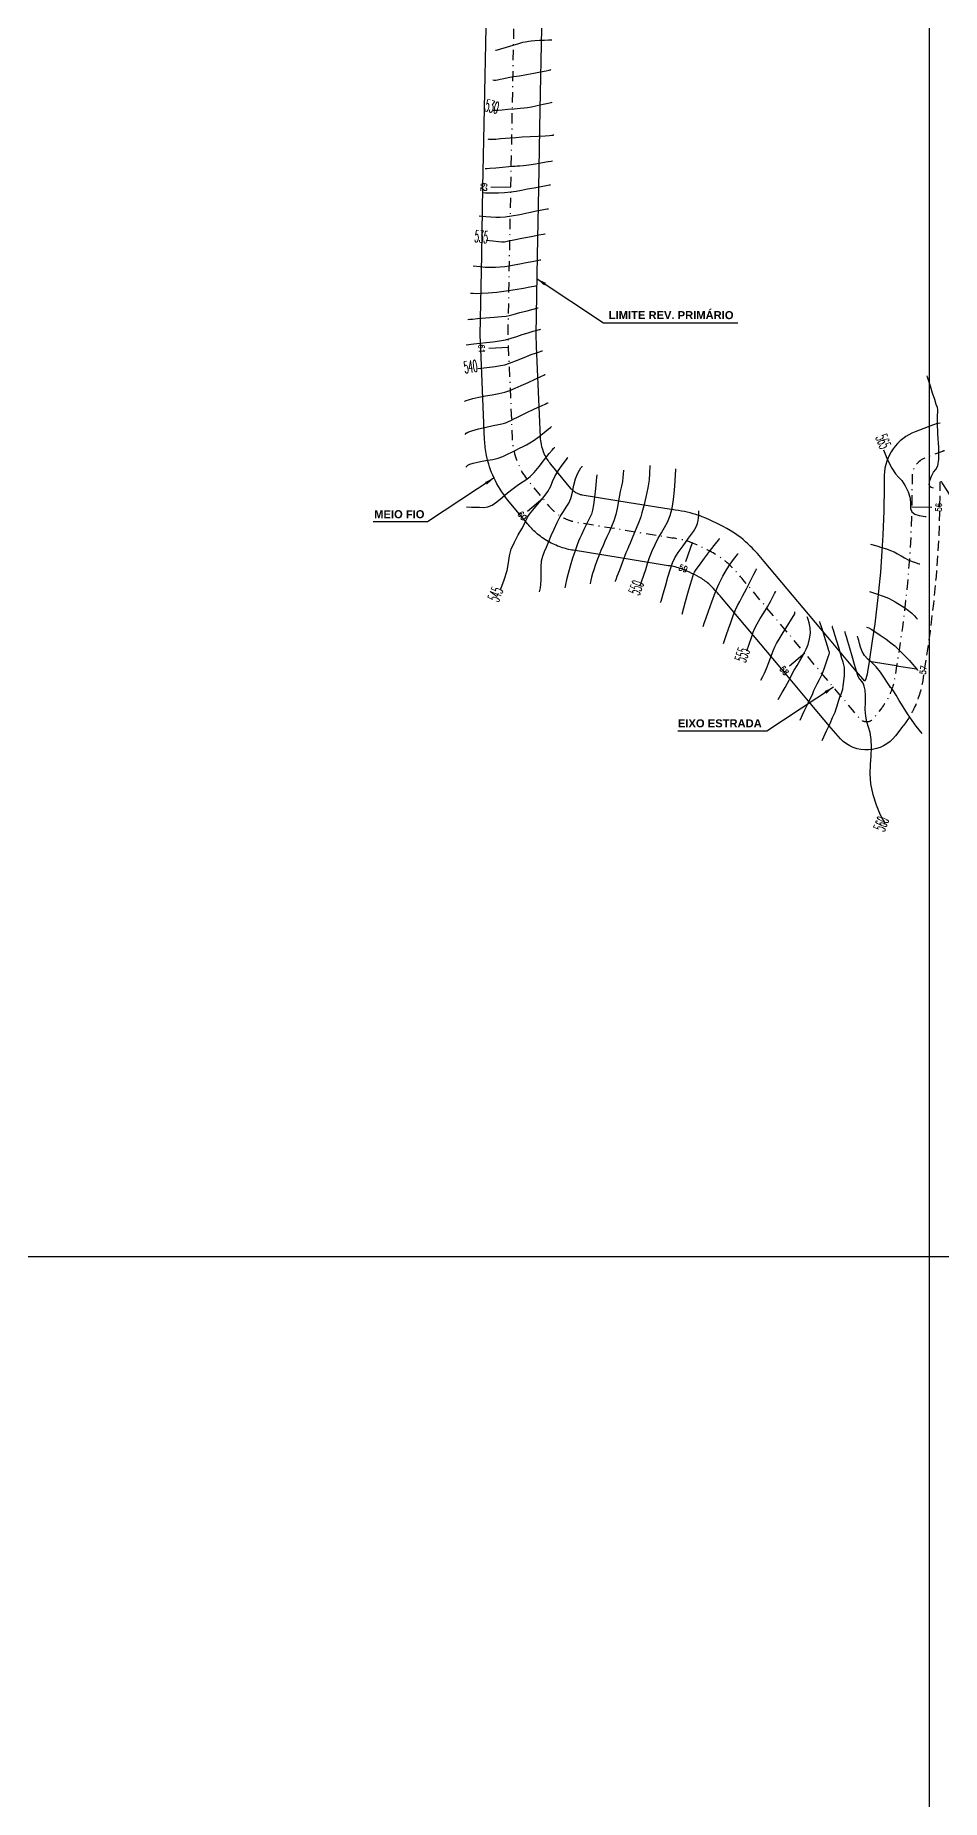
# Model space of a CAD drawing. Header units: millimetres. Extents: x 276147 to 291056, y 9594849 to 9609891.
# Drawn here: x 281807.4 to 281920.7, y 9595900.5 to 9596121 of the extents above; entities that cross this region are included whole.
import ezdxf
from ezdxf.enums import TextEntityAlignment as Align

# ---------------------------------------------------------------- set-up
doc = ezdxf.new("R2010")
doc.units = ezdxf.units.MM
doc.header["$LTSCALE"] = 10
for name, pattern in [('CONTINUO', [0]), ('DASHDOTX2', [50.8, 25.4, -12.7, 0, -12.7]), ('HIDDEN', [0.375, 0.25, -0.125])]:
    doc.linetypes.add(name, pattern=pattern)
for name, color, linetype in [('CURVAS', 7, 'CONTINUO'), ('Curvas mestras', 30, 'Continuous'), ('Curvas simples', 9, 'Continuous'), ('Curvas texto', 2, 'Continuous'), ('TG', 7, 'CONTINUO'), ('Top_malha_coord', 8, 'Continuous')]:
    doc.layers.add(name, color=color, linetype=linetype)
doc.styles.add('r80', font='romans.shx')
doc.styles.add('ROMAND', font='romand', dxfattribs={"height": 0.2})
doc.styles.add('SIMPLEX', font='simplex', dxfattribs={"height": 0.2})
doc.styles.add('T7', font='arial.ttf')
doc.dimstyles.new('cadnorma_dim1', dxfattribs={"dimscale": 0, "dimtxt": 2, "dimasz": 1.199999999999999, "dimexe": 1, "dimexo": 2.5, "dimgap": 0.6, "dimtad": 1, "dimzin": 4, "dimdsep": 46, "dimtxsty": 'r80', "dimblk": 'ARCHTICK', "dimblk1": 'ARCHTICK', "dimblk2": 'ARCHTICK', "dimcen": -1, "dimdle": 1, "dimclrd": 1, "dimclre": 1, "dimclrt": 2, "dimaunit": 1, "dimazin": 0, "dimtfac": 1, "dimtix": 1, "dimtmove": 2, "dimatfit": 0, "dimfxl": 1, "dimarcsym": 0})

# ---------------------------------------------------------------- blocks, each defined once
blk = doc.blocks.new('_ArchTick')
at = {"color": 0, "linetype": 'ByBlock', "const_width": 0.15}
blk.add_lwpolyline([(-0.5, -0.5), (0.5, 0.5)], dxfattribs=at)

msp = doc.modelspace()

# ---------------------------------------------------------------- linework, layer by layer
at = {"color": 8, "linetype": 'HIDDEN', "ltscale": 0.5, "extrusion": (-0.07100871312607167, -0.002425046121377699, 0.9974727474028996), "elevation": -43121.59382765114, "flags": 128}
msp.add_lwpolyline([(-9580851.681637459, 607756.5084594282), (-9580851.620149411, 607756.3283307658), (-9580850.992882708, 607756.3007642378), (-9580847.856011432, 607756.150247166), (-9580844.69405559, 607755.9255611539), (-9580842.554059695, 607755.7311627737), (-9580839.821184985, 607755.4330360491), (-9580836.475390144, 607754.9911489439), (-9580833.075383274, 607754.4544046512), (-9580830.828543572, 607754.0562651687), (-9580828.217042038, 607753.5586789361), (-9580826.951835882, 607753.320305456, -0.0735827958604246), (-9580823.528948512, 607752.1359183089, -0.0248987154628072), (-9580822.466305997, 607751.5135653518, -0.0248987154628072)], format="xyb", dxfattribs=at)
at = {"layer": 'CURVAS', "color": 2, "linetype": 'CONTINUO'}
for points, elevation in [([(281864.2328529769, 9596111.727349427), (281864.2328529769, 9596111.727349427)], 94.00020690681416), ([(281862.4448333556, 9596095.496110242), (281862.4448333556, 9596095.496110242)], 99.00020690681416), ([(281860.9671524606, 9596079.100053906), (281860.9671524606, 9596079.100053906)], 104.0002069068142), ([(281912.6293513133, 9596071.003625974), (281912.6293513133, 9596071.003625974)], 129.0002069068142), ([(281882.6644877213, 9596051.41392131), (281882.6644877213, 9596051.41392131)], 114.0002069068142), ([(281864.8960429855, 9596050.180120708), (281864.8960429855, 9596050.180120708)], 109.0002069068142), ([(281895.8576784654, 9596042.79737449), (281895.8576784654, 9596042.79737449)], 119.0002069068142), ([(281913.4075768137, 9596022.175575651), (281913.4075768137, 9596022.175575651)], 124.0002069068142)]:
    msp.add_lwpolyline(points, dxfattribs=dict(at, elevation=elevation))
at = {"layer": 'Curvas mestras', "linetype": 'CONTINUO'}
for points, elevation in [([(281864.4408911151, 9596111.674815759), (281864.5957181378, 9596111.64201077), (281864.7651865081, 9596111.617508773), (281864.9470435436, 9596111.61163751), (281865.2218073466, 9596111.62829036), (281865.6906851652, 9596111.669747224), (281866.4061561994, 9596111.7347723), (281867.2257795079, 9596111.80806787), (281867.9583785987, 9596111.870816289), (281868.4745946882, 9596111.91302142), (281868.8923239248, 9596111.959965717), (281869.3912745434, 9596112.045747716), (281870.0883587374, 9596112.190547558), (281870.8493009073, 9596112.358866232), (281871.477029757, 9596112.501280282), (281871.825665186, 9596112.580791129), (281871.9541102442, 9596112.61008365), (281871.9724592852, 9596112.614268614)], 94.00020690681416), ([(281863.7142240809, 9596095.370317332), (281864.5502188903, 9596095.288045691), (281865.2682342286, 9596095.218557807), (281865.6863990809, 9596095.18127962), (281865.8801274752, 9596095.173512857), (281865.9891554936, 9596095.187030857), (281866.1515053277, 9596095.218949692), (281866.4983469317, 9596095.287750004), (281867.1591373613, 9596095.417255053), (281868.188864709, 9596095.617168266), (281869.3446378106, 9596095.840701027), (281870.3090955421, 9596096.026944974), (281870.8460307581, 9596096.130598372), (281871.0438492344, 9596096.16878623), (281871.0721088435, 9596096.174241368)], 99.00020690681416), ([(281862.6597377121, 9596079.326016694), (281863.7963013094, 9596079.4763125), (281864.8172421813, 9596079.608433979), (281865.5087426951, 9596079.69959295), (281866.0293788536, 9596079.805348938), (281866.6308250072, 9596080.000852436), (281867.4875786487, 9596080.331629474), (281868.4654316007, 9596080.724715108), (281869.352998718, 9596081.07751894), (281869.9849674368, 9596081.31093077), (281870.3803258034, 9596081.439744914), (281870.604138093, 9596081.502232451), (281870.7165380487, 9596081.531845443), (281870.7579488842, 9596081.542755563), (281870.7638641655, 9596081.544314358)], 104.0002069068142), ([(281913.3611947246, 9596069.160451958), (281913.8820548014, 9596067.93630829), (281914.4090474712, 9596066.86389206), (281914.8635540759, 9596066.190525532), (281915.2683130709, 9596065.763038203), (281915.6714036026, 9596065.328133207), (281916.097269948, 9596064.694913613), (281916.475816023, 9596063.922083434), (281916.7133098798, 9596063.13074673), (281916.7628410406, 9596062.425318811), (281916.7647909877, 9596061.843460351), (281916.9063639949, 9596061.406146144), (281917.3112559846, 9596061.123691238), (281917.849140291, 9596060.963778576), (281918.3261831071, 9596060.883433219), (281918.5950063419, 9596060.844808282), (281918.6940457869, 9596060.830578955), (281918.7081946122, 9596060.828545297)], 129.0002069068142), ([(281865.551458646, 9596051.79670655), (281865.9754539711, 9596052.941347184), (281866.3239506528, 9596054.088279888), (281866.509413584, 9596055.059931036), (281866.6325130748, 9596055.910026152), (281866.8409718088, 9596056.750115667), (281867.2346625695, 9596057.653566888), (281867.722059969, 9596058.541018482), (281868.1637913756, 9596059.294922693), (281868.4549063056, 9596059.831243563), (281868.6281483992, 9596060.199987771), (281868.7506806959, 9596060.484667055), (281868.8913947522, 9596060.767810632), (281869.1260691645, 9596061.128000397), (281869.5322076272, 9596061.64283206), (281870.1451541997, 9596062.355176667), (281870.8316129498, 9596063.169011818), (281871.4161279841, 9596063.953587472), (281871.7787142909, 9596064.615746541), (281872.0212594933, 9596065.21268688), (281872.3011226536, 9596065.839195201), (281872.7267138433, 9596066.551436884), (281873.2106461584, 9596067.251091996), (281873.6165842608, 9596067.80121516), (281873.8428213516, 9596068.103604369), (281873.9261716671, 9596068.215011103), (281873.9380795337, 9596068.230925985)], 109.0002069068142), ([(281882.9662143852, 9596052.207827311), (281883.1876624265, 9596052.813576002), (281883.4244273532, 9596053.50362383), (281883.6505792026, 9596054.219229465), (281883.8817064221, 9596054.95870092), (281884.1437770036, 9596055.73461031), (281884.4564844441, 9596056.548946587), (281884.814424696, 9596057.361370057), (281885.205915565, 9596058.120961264), (281885.6164505802, 9596058.798065279), (281886.0202069053, 9596059.44810239), (281886.3885365407, 9596060.147758503), (281886.6978030108, 9596060.961389316), (281886.9444263609, 9596061.904005412), (281887.1298421373, 9596062.978286741), (281887.25735079, 9596064.154141873), (281887.3377179116, 9596065.270389207), (281887.3835765336, 9596066.133080551), (281887.4066686517, 9596066.6054497), (281887.4151766099, 9596066.779481089), (281887.4163918282, 9596066.80434216)], 114.0002069068142), ([(281896.281195467, 9596044.040763166), (281896.5753776567, 9596044.901306693), (281896.8593012568, 9596045.725756856), (281897.0884397494, 9596046.36798611), (281897.3090817033, 9596046.899131062), (281897.5902221095, 9596047.444645597), (281897.9781821588, 9596048.097934488), (281898.4285916275, 9596048.824194709), (281898.8744101425, 9596049.556570698), (281899.2579382098, 9596050.231205186), (281899.5588517733, 9596050.79623268), (281899.766170313, 9596051.202782642), (281899.8765551528, 9596051.421648916), (281899.9172230711, 9596051.502284145), (281899.9230324744, 9596051.513803352)], 119.0002069068142), ([(281913.4901361841, 9596022.38662567), (281913.5239081074, 9596022.535267092), (281913.5107222832, 9596022.68269316), (281913.4178183899, 9596022.831477018), (281913.2259127529, 9596023.120529618), (281912.9190930467, 9596023.722843375), (281912.5050465252, 9596024.747601219), (281912.0858417792, 9596026.048740063), (281911.7871486432, 9596027.416384153), (281911.6961157817, 9596028.68226442), (281911.7458181515, 9596029.844519228), (281911.8308152886, 9596030.942890996), (281911.8625608528, 9596032.001645796), (281911.8200930898, 9596032.983135495), (281911.699346359, 9596033.83423541), (281911.5082450832, 9596034.53129602), (281911.3026677434, 9596035.168576198), (281911.1504827762, 9596035.86980899), (281911.0979365167, 9596036.716913374), (281911.1047926474, 9596037.624549424), (281911.1091936353, 9596038.465562038), (281911.0620288382, 9596039.137983724), (281910.9651666865, 9596039.640593342), (281910.833223713, 9596039.997359242), (281910.6814258735, 9596040.235581283), (281910.5274382312, 9596040.395898348), (281910.3895405679, 9596040.522283252), (281910.276005457, 9596040.671866486), (281910.1550876988, 9596040.954399908), (281909.98504074, 9596041.492791394), (281909.739159417, 9596042.355489118), (281909.4509136257, 9596043.393097417), (281909.168814435, 9596044.401758948), (281908.9336020715, 9596045.213840585), (281908.7549252171, 9596045.80660493), (281908.6346597268, 9596046.19353904), (281908.5710222503, 9596046.396568285), (281908.5475761791, 9596046.47136808), (281908.5442269136, 9596046.482054034)], 124.0002069068142)]:
    msp.add_lwpolyline(points, dxfattribs=dict(at, elevation=elevation))
at = {"layer": 'Curvas simples', "linetype": 'CONTINUO'}
for points, elevation in [([(281864.8626810616, 9596119.138846027), (281864.9487201046, 9596119.128249094), (281865.1311178732, 9596119.162123198), (281865.5452905014, 9596119.27488809), (281866.244308696, 9596119.488723235), (281867.0690331397, 9596119.74668811), (281867.8072683938, 9596119.972061343), (281868.3000478508, 9596120.107604897), (281868.6012998027, 9596120.174011301), (281868.8181773958, 9596120.211456854), (281869.048940136, 9596120.252198918), (281869.3562684437, 9596120.296814507), (281869.7939442381, 9596120.337963236), (281870.3817998635, 9596120.369743308), (281871.0038578784, 9596120.392012583), (281871.5101880663, 9596120.406065848), (281871.7906059286, 9596120.413369337), (281871.8939172494, 9596120.416060155), (281871.9086762936, 9596120.416444527)], 92.00020690681416), ([(281864.5477675166, 9596115.433097674), (281864.7234919629, 9596115.39254731), (281864.8897128421, 9596115.38248039), (281865.1358879617, 9596115.407912029), (281865.4756793402, 9596115.48460773), (281865.9164462182, 9596115.594922869), (281866.4639686592, 9596115.712862954), (281867.1215351106, 9596115.820334814), (281867.8824377375, 9596115.930853901), (281868.7374742158, 9596116.06583832), (281869.6557964486, 9596116.236580107), (281870.5199870559, 9596116.413864547), (281871.1909808981, 9596116.55835107), (281871.5708043975, 9596116.64113611), (281871.725826464, 9596116.675076738), (281871.7635066867, 9596116.683468126), (281871.7739408702, 9596116.685848), (281871.7777858163, 9596116.686724603), (281871.7783346529, 9596116.686849738)], 93.00020690681416), ([(281863.9179384374, 9596108.02160118), (281864.0363733791, 9596107.995270837), (281864.1899701426, 9596107.98478548), (281864.4767231134, 9596107.98982053), (281864.9277305036, 9596108.018619336), (281865.4950012999, 9596108.065195538), (281866.1107717216, 9596108.120001128), (281866.7314860331, 9596108.17494158), (281867.4104103259, 9596108.227724394), (281868.2250189545, 9596108.277512534), (281869.2088525275, 9596108.323847614), (281870.2197259198, 9596108.367805988), (281871.0715209102, 9596108.410848612), (281871.6247548264, 9596108.453347163), (281871.9264767772, 9596108.491331408), (281872.0703727371, 9596108.51974469), (281872.1380772073, 9596108.535185995), (281872.1630215588, 9596108.540874569), (281872.1665849112, 9596108.541687379)], 95.00020690681416), ([(281863.6030248922, 9596104.315852825), (281863.6318556432, 9596104.315725919), (281863.784223033, 9596104.327559087), (281864.1882606043, 9596104.362131188), (281864.9084174639, 9596104.425601166), (281865.7681952532, 9596104.502100714), (281866.5308592714, 9596104.570254918), (281867.0228438115, 9596104.613940466), (281867.3232720814, 9596104.63803002), (281867.5744360642, 9596104.652645873), (281867.902688343, 9596104.669603424), (281868.3706155225, 9596104.707478344), (281869.0248660183, 9596104.7865413), (281869.8707662782, 9596104.916588753), (281870.7483781519, 9596105.065539986), (281871.4564440554, 9596105.190844849), (281871.8478480688, 9596105.260720832), (281871.992049862, 9596105.286464103), (281872.0126502112, 9596105.290142568)], 96.00020690681416), ([(281863.2208095264, 9596101.334513636), (281863.6372350365, 9596101.295816965), (281864.0141101143, 9596101.27663609), (281864.5479850821, 9596101.273073666), (281865.2394168748, 9596101.296111163), (281866.0132870661, 9596101.345996264), (281866.7755623321, 9596101.420297043), (281867.4624768085, 9596101.51699987), (281868.1313424209, 9596101.635763379), (281868.8697455121, 9596101.776663728), (281869.7227178769, 9596101.93510104), (281870.5650986509, 9596102.087756457), (281871.2291766127, 9596102.206636611), (281871.5944144669, 9596102.271840733), (281871.728976414, 9596102.295863762), (281871.7481988085, 9596102.29929542)], 97.00020690681416), ([(281862.8328214412, 9596098.415311938), (281863.6757301096, 9596098.333067587), (281864.2821640052, 9596098.282340946), (281864.9081097095, 9596098.24581623), (281865.4812484871, 9596098.242535235), (281866.0934316636, 9596098.290480841), (281866.8775530056, 9596098.407365922), (281867.9078771285, 9596098.598865554), (281869.0241495216, 9596098.822489819), (281870.0074856348, 9596099.023712082), (281870.6891729265, 9596099.160318635), (281871.1011838698, 9596099.239365863), (281871.3256591846, 9596099.280225461), (281871.4369061565, 9596099.300085986), (281871.477892249, 9596099.307402981), (281871.4837474058, 9596099.308448274)], 98.00020690681416), ([(281862.0903432233, 9596092.148702674), (281862.9417911255, 9596092.06694379), (281863.5667499617, 9596092.018789466), (281864.2350251832, 9596091.989088934), (281864.8645569485, 9596091.994559158), (281865.4547096627, 9596092.033129923), (281866.0252030737, 9596092.098034542), (281866.5993607444, 9596092.183956524), (281867.2149165032, 9596092.291389717), (281867.9132094226, 9596092.422282023), (281868.7043965055, 9596092.573483717), (281869.4739041323, 9596092.721469874), (281870.0759815873, 9596092.83761742), (281870.4065649823, 9596092.901435982), (281870.5283588715, 9596092.924947657), (281870.5457585045, 9596092.92830584)], 100.0002069068142), ([(281861.7381809255, 9596088.771527212), (281862.1062726189, 9596088.73929506), (281862.4860785295, 9596088.729501408), (281863.0936679911, 9596088.744506067), (281863.965239396, 9596088.798740072), (281865.0305780518, 9596088.894667657), (281866.1928626968, 9596089.03176798), (281867.3513700486, 9596089.203646248), (281868.3897652914, 9596089.380426258), (281869.1878089298, 9596089.526361138), (281869.6635409744, 9596089.615013761), (281869.888113143, 9596089.657192647), (281869.970954778, 9596089.673017256), (281870.0050512826, 9596089.679599144), (281870.0176129605, 9596089.682024231), (281870.0194071712, 9596089.68237042)], 101.0002069068142), ([(281861.4232529268, 9596085.454358878), (281861.6701614334, 9596085.485914093), (281862.0013672559, 9596085.52009072), (281862.631134787, 9596085.576878885), (281863.6082006296, 9596085.658804495), (281864.7090869368, 9596085.750638215), (281865.6422624137, 9596085.832713408), (281866.2118746509, 9596085.895776842), (281866.6047704249, 9596085.97223575), (281867.1034741871, 9596086.10490892), (281867.8991014253, 9596086.317985374), (281868.8171420664, 9596086.561127996), (281869.5916740895, 9596086.765370237), (281870.0238472802, 9596086.87923167), (281870.1830679296, 9596086.92118068), (281870.2058142427, 9596086.927172765)], 102.0002069068142), ([(281861.1952021964, 9596082.277206447), (281862.1649500151, 9596082.40596484), (281862.8988343374, 9596082.49820211), (281863.7241884846, 9596082.592656434), (281864.558471111, 9596082.679198278), (281865.3692324524, 9596082.77799413), (281866.1365442624, 9596082.916783372), (281866.8497271469, 9596083.113703104), (281867.5351014555, 9596083.348474879), (281868.2282359552, 9596083.591213984), (281868.9420343769, 9596083.814457575), (281869.5987338802, 9596084.000435958), (281870.0979065885, 9596084.13380129), (281870.3701922217, 9596084.20553911), (281870.4705089583, 9596084.231968565), (281870.484839701, 9596084.235743506)], 103.0002069068142), ([(281860.9973405948, 9596075.194373278), (281861.0558516096, 9596075.261017907), (281861.1922694355, 9596075.327542778), (281861.5099094253, 9596075.431038745), (281862.0646985386, 9596075.575392872), (281862.799227371, 9596075.743323877), (281863.6277547226, 9596075.912254093), (281864.4722682744, 9596076.066706503), (281865.285666779, 9596076.219612004), (281866.0285776503, 9596076.391000122), (281866.6848045123, 9596076.600349069), (281867.3308409298, 9596076.864933467), (281868.0663565694, 9596077.201475624), (281868.9435828266, 9596077.609519271), (281869.8249957965, 9596078.019891992), (281870.5256363946, 9596078.346243469), (281870.9116889971, 9596078.526080057), (281871.0539190072, 9596078.592336107), (281871.0742371693, 9596078.601801446)], 105.0002069068142), ([(281919.6043045864, 9596064.403145222), (281919.3175953374, 9596064.458443295), (281919.159976371, 9596064.579822417), (281919.0885024463, 9596064.8580777), (281919.1662702664, 9596065.32902238), (281919.3644322095, 9596065.882688984), (281919.6311523676, 9596066.372663103), (281919.9130039074, 9596066.727724874), (281920.1501874413, 9596067.1774437), (281920.2813095649, 9596068.026582865), (281920.2702015232, 9596069.452548826), (281920.1816039606, 9596071.123327574), (281920.1054806359, 9596072.579543432), (281920.1063962515, 9596073.477839397), (281920.147306858, 9596073.938911548), (281920.1657682409, 9596074.199472772), (281920.1107340279, 9596074.470357025), (281919.9767427888, 9596074.858897319), (281919.7697338102, 9596075.446546415), (281919.5047171427, 9596076.264576118), (281919.2329968641, 9596077.143515142), (281919.0149514686, 9596077.863707839), (281918.8945617563, 9596078.263132317), (281918.850207189, 9596078.41028786), (281918.8438708532, 9596078.431310363)], 130.0002069068142), ([(281861.0924927337, 9596071.105420195), (281861.212271396, 9596071.252689762), (281861.4356906064, 9596071.382985072), (281861.9236004824, 9596071.563105157), (281862.7363556601, 9596071.788930848), (281863.7039493894, 9596072.02398895), (281864.5987847404, 9596072.223716976), (281865.245520424, 9596072.356402248), (281865.6778382378, 9596072.441745292), (281865.9816744075, 9596072.512294536), (281866.2355460363, 9596072.596507998), (281866.4882897626, 9596072.706473272), (281866.7813246552, 9596072.850183342), (281867.1515578619, 9596073.034855591), (281867.6178445559, 9596073.264602598), (281868.1945277733, 9596073.54275936), (281868.8774229413, 9596073.864990704), (281869.588246639, 9596074.196285486), (281870.2301897152, 9596074.493961174), (281870.7257309101, 9596074.723868953), (281871.0745112245, 9596074.886000765), (281871.295463093, 9596074.988877865), (281871.410411555, 9596075.04242565), (281871.4527605366, 9596075.062153038), (281871.4588104374, 9596075.06497166)], 106.0002069068142), ([(281861.187644981, 9596067.016468106), (281861.2838622335, 9596067.144226147), (281861.4158899089, 9596067.245628105), (281861.6699104822, 9596067.368072525), (281862.0787230734, 9596067.502776312), (281862.6127166447, 9596067.637475824), (281863.2266759783, 9596067.759042997), (281863.8789788239, 9596067.8623026), (281864.5423686007, 9596067.97389841), (281865.1931801426, 9596068.128431253), (281865.8114265004, 9596068.348987354), (281866.3918375777, 9596068.612594197), (281866.9328225962, 9596068.884765543), (281867.4337659009, 9596069.137500657), (281867.8979715075, 9596069.368750565), (281868.3297164576, 9596069.58295101), (281868.7418048749, 9596069.79277536), (281869.1811238454, 9596070.043836264), (281869.7030835621, 9596070.389984425), (281870.3315790856, 9596070.856059665), (281870.9644619325, 9596071.35086636), (281871.4680672766, 9596071.754196128), (281871.7456158953, 9596071.977638692), (281871.8478711321, 9596072.05995921), (281871.8624787392, 9596072.071719317)], 107.0002069068142), ([(281861.2450630412, 9596062.038761161), (281861.8899389639, 9596062.023379596), (281862.3682219215, 9596062.010395998), (281862.8887428878, 9596061.993399419), (281863.3963334084, 9596061.985113673), (281863.9061009224, 9596062.04836363), (281864.4507165327, 9596062.258503767), (281865.0544491675, 9596062.663657019), (281865.7079413618, 9596063.203033071), (281866.3934297167, 9596063.788612481), (281867.087686075, 9596064.342675226), (281867.745624767, 9596064.828712873), (281868.3166971355, 9596065.220514208), (281868.7762929344, 9596065.520715611), (281869.2035650878, 9596065.84732975), (281869.7036023982, 9596066.34721213), (281870.3406069813, 9596067.10593324), (281871.0152185502, 9596067.96390914), (281871.5871880349, 9596068.700270113), (281871.9511052402, 9596069.148350367), (281872.1409202189, 9596069.358306447), (281872.2254241061, 9596069.434500614), (281872.2639725615, 9596069.465534631), (281872.2781742698, 9596069.476967888), (281872.2802036534, 9596069.478601148)], 108.0002069068142), ([(281870.3961666772, 9596051.431673126), (281870.4917950808, 9596051.915885538), (281870.5467806704, 9596052.346302757), (281870.5776335652, 9596052.94439268), (281870.5713877924, 9596053.702565584), (281870.5686270528, 9596054.522793049), (281870.6233185217, 9596055.284435403), (281870.7745689367, 9596055.90421287), (281871.0020171293, 9596056.448276043), (281871.2704390729, 9596057.020131666), (281871.552915315, 9596057.69865084), (281871.8557464887, 9596058.464150865), (281872.1935419956, 9596059.27231495), (281872.5736721799, 9596060.07776524), (281872.9745594194, 9596060.830890713), (281873.3673929981, 9596061.481018627), (281873.7265173557, 9596062.006973032), (281874.038904674, 9596062.505538298), (281874.2946852712, 9596063.102995262), (281874.49289141, 9596063.880896412), (281874.6681636503, 9596064.741894811), (281874.8640449293, 9596065.54391914), (281875.1073899245, 9596066.171899214), (281875.3582875532, 9596066.61878185), (281875.560142232, 9596066.90451257), (281875.6716541316, 9596067.05356047), (281875.7127378356, 9596067.108472385), (281875.7186065566, 9596067.116317416)], 110.0002069068142), ([(281880.8574695979, 9596066.630663903), (281880.8411797619, 9596066.130883856), (281880.8083294771, 9596065.723157858), (281880.7348044195, 9596065.2120277), (281880.6107194476, 9596064.618140077), (281880.4604351636, 9596063.96401251), (281880.316875059, 9596063.27263432), (281880.2002665916, 9596062.562566511), (281880.080043475, 9596061.834651703), (281879.9129445992, 9596061.085306063), (281879.6699563825, 9596060.319078505), (281879.3790593568, 9596059.57303949), (281879.0824799208, 9596058.892395422), (281878.812606603, 9596058.304179654), (281878.562464035, 9596057.76275782), (281878.315232346, 9596057.204326235), (281878.0592790638, 9596056.583899155), (281877.803702647, 9596055.93176661), (281877.562783983, 9596055.297037102), (281877.3486440635, 9596054.71864352), (281877.1647610822, 9596054.194823697), (281877.0124513482, 9596053.713640058), (281876.8925907154, 9596053.271176325), (281876.8042952, 9596052.89560111), (281876.7462410323, 9596052.623101234), (281876.7157184194, 9596052.476099623), (281876.7044729745, 9596052.421940586), (281876.7028661674, 9596052.414203327)], 112.0002069068142), ([(281884.1728278383, 9596067.212129641), (281884.1406932567, 9596066.226182746), (281884.0758869842, 9596065.421835307), (281883.930840795, 9596064.413497705), (281883.6885464346, 9596063.26780929), (281883.4095517836, 9596062.158756396), (281883.1737908338, 9596061.287160672), (281883.0341788331, 9596060.780339355), (281882.9355518796, 9596060.47158141), (281882.795728322, 9596060.120671283), (281882.5562577528, 9596059.550593922), (281882.2536264382, 9596058.837142058), (281881.9480519964, 9596058.11930992), (281881.6901769956, 9596057.513897361), (281881.4923443721, 9596057.04891355), (281881.3573237824, 9596056.730171066), (281881.2751013701, 9596056.531422213), (281881.1845401601, 9596056.298176944), (281881.0117215434, 9596055.843883727), (281880.7124795384, 9596055.05866024), (281880.3616591058, 9596054.139305025), (281880.0638585041, 9596053.359282764), (281879.8974856889, 9596052.923549278), (281879.8361894243, 9596052.763015788), (281879.8274330351, 9596052.74008313)], 113.0002069068142), ([(281877.5421103624, 9596066.04919826), (281877.5416662676, 9596066.03558497), (281877.5407718617, 9596066.024479417), (281877.538769038, 9596066.010557586), (281877.5328923526, 9596065.968469875), (281877.5113175492, 9596065.769268729), (281877.4599593928, 9596065.258108962), (281877.3701554557, 9596064.353721654), (281877.2549532967, 9596063.26914892), (281877.1328233908, 9596062.291010128), (281877.0117736434, 9596061.62327003), (281876.8579640143, 9596061.139268622), (281876.6270889122, 9596060.62969161), (281876.2967030691, 9596059.948297642), (281875.9317921215, 9596059.201143293), (281875.6192030235, 9596058.55735797), (281875.4172683692, 9596058.12526621), (281875.2702607891, 9596057.769968348), (281875.0939352455, 9596057.295757182), (281874.8282397095, 9596056.560605565), (281874.5098610705, 9596055.637198046), (281874.199678125, 9596054.65189835), (281873.9479582513, 9596053.722675981), (281873.7625284594, 9596052.933926087), (281873.6406090962, 9596052.361647088), (281873.5765073352, 9596052.052925756), (281873.5528910592, 9596051.939186834), (281873.5495164219, 9596051.922938224)], 111.0002069068142), ([(281885.5015424074, 9596050.087759491), (281885.570768671, 9596050.276349707), (281885.6628452059, 9596050.568490762), (281885.8371341572, 9596051.163363826), (281886.1095176296, 9596052.12361959), (281886.431505866, 9596053.252692595), (281886.7385122062, 9596054.289207224), (281886.9947356208, 9596055.04932926), (281887.2795157541, 9596055.65937319), (281887.7009766706, 9596056.323193025), (281888.3205167019, 9596057.18063681), (281889.0126202971, 9596058.115539016), (281889.6050460645, 9596058.94772715), (281889.9683163561, 9596059.545127895), (281890.144020086, 9596059.96806933), (281890.2165084839, 9596060.324974837), (281890.2567426501, 9596060.696000831), (281890.2821022173, 9596061.048219029), (281890.2965721701, 9596061.320429645), (281890.3038578416, 9596061.469480019), (281890.3065425596, 9596061.524393259), (281890.3069258066, 9596061.532238035)], 115.0002069068142), ([(281888.1993025144, 9596048.624894127), (281888.632635695, 9596050.20584741), (281888.9285930778, 9596051.276876157), (281889.204436001, 9596052.257885972), (281889.4037551753, 9596052.935924554), (281889.5393665616, 9596053.356101857), (281889.6413901424, 9596053.628043143), (281889.7517669575, 9596053.865877492), (281889.9597032937, 9596054.201741245), (281890.3662245119, 9596054.772274813), (281891.0205576433, 9596055.646820059), (281891.7647520913, 9596056.625530073), (281892.38906092, 9596057.4412592), (281892.7370079466, 9596057.895281043), (281892.8651986475, 9596058.06255233), (281892.8835112412, 9596058.086448845)], 116.0002069068142), ([(281890.8476101648, 9596047.113495462), (281890.8842396113, 9596047.240449259), (281890.9663508859, 9596047.492699644), (281891.15564125, 9596048.054744301), (281891.4837352181, 9596049.007780941), (281891.9106231212, 9596050.197405504), (281892.3783803139, 9596051.410312185), (281892.8404759263, 9596052.47496482), (281893.2959366579, 9596053.38689267), (281893.7551781222, 9596054.18339618), (281894.2170934527, 9596054.888154622), (281894.6344847322, 9596055.470379807), (281894.9486300071, 9596055.885666555), (281895.119594457, 9596056.108752556), (281895.1825810823, 9596056.190941056), (281895.1915795644, 9596056.20268323)], 117.0002069068142), ([(281911.7491252417, 9596057.38660015), (281912.5574686601, 9596057.158590548), (281913.1368309989, 9596056.987506092), (281913.730698251, 9596056.797712667), (281914.2523814413, 9596056.606620088), (281914.7118936201, 9596056.406123955), (281915.1434203583, 9596056.181743901), (281915.576074669, 9596055.926443491), (281916.0186725947, 9596055.66296479), (281916.4749553044, 9596055.421491006), (281916.9379905405, 9596055.226908231), (281917.3581418468, 9596055.08291006), (281917.6750992296, 9596054.987891957), (281917.8476871258, 9596054.937885307), (281917.9112723375, 9596054.919461673), (281917.9203562079, 9596054.916829553)], 128.0002069068142), ([(281893.357687588, 9596044.97819588), (281893.5674358389, 9596045.59295351), (281893.7474541365, 9596046.112695944), (281893.9878438077, 9596046.794367565), (281894.2821006846, 9596047.61024679), (281894.5967793191, 9596048.449826302), (281894.8917047147, 9596049.181902226), (281895.1455588584, 9596049.729471326), (281895.4124701325, 9596050.232326884), (281895.7654251131, 9596050.884464685), (281896.2442107544, 9596051.80428301), (281896.7558127287, 9596052.807801409), (281897.1740121144, 9596053.635442466), (281897.4058318498, 9596054.095086534), (281897.491238492, 9596054.264429627), (281897.5034400244, 9596054.28862158)], 118.0002069068142), ([(281911.6153557195, 9596051.462528337), (281912.6348445878, 9596051.122567149), (281913.3317867609, 9596050.878422813), (281913.9826585789, 9596050.627254393), (281914.4607329274, 9596050.40324524), (281914.8235443778, 9596050.192705858), (281915.1746898106, 9596049.969975354), (281915.5923169829, 9596049.714212228), (281916.0527604095, 9596049.423837325), (281916.5069002969, 9596049.102089444), (281916.9103774853, 9596048.76024088), (281917.2378531568, 9596048.441697292), (281917.4687473549, 9596048.19790003), (281917.592418248, 9596048.06470493), (281917.6379812335, 9596048.015632315), (281917.6444903737, 9596048.008621925)], 127.0002069068142), ([(281898.0392210392, 9596040.391234336), (281898.2987268498, 9596040.845190924), (281898.5068195063, 9596041.256312858), (281898.761708011, 9596041.839122066), (281899.0460369462, 9596042.586512402), (281899.3290622084, 9596043.376939887), (281899.5766907571, 9596044.060251027), (281899.7760164818, 9596044.543947369), (281899.9988734714, 9596044.966155399), (281900.3382797641, 9596045.522656973), (281900.8467540009, 9596046.337488977), (281901.4148014352, 9596047.24772034), (281901.8924290262, 9596048.018675916), (281902.1672650637, 9596048.475464318), (281902.2774328809, 9596048.682326153), (281902.2986828893, 9596048.763283161), (281902.2951959734, 9596048.820745748), (281902.2848984465, 9596048.87067343), (281902.2741469875, 9596048.907413408), (281902.2679130092, 9596048.927301079), (281902.2656161472, 9596048.934627868), (281902.2652878974, 9596048.93567471)], 120.0002069068142), ([(281900.2149264951, 9596037.98096369), (281900.727671482, 9596038.86422262), (281901.0705054108, 9596039.463175027), (281901.3755059362, 9596040.012943396), (281901.5781884583, 9596040.40638532), (281901.7337752326, 9596040.725583913), (281901.9274202253, 9596041.099928392), (281902.2194742839, 9596041.620196316), (281902.5710943447, 9596042.222713593), (281902.9186350013, 9596042.805192387), (281903.2135388955, 9596043.296419026), (281903.4675840695, 9596043.74947936), (281903.7076315343, 9596044.248532964), (281903.9465819247, 9596044.855228417), (281904.1414755945, 9596045.541173398), (281904.2353883284, 9596046.255463047), (281904.193591003, 9596046.944382383), (281904.0701248302, 9596047.542967016), (281903.9412260057, 9596047.983441442), (281903.866490116, 9596048.221876454), (281903.8389565161, 9596048.309720328), (281903.8350231758, 9596048.322269734)], 121.0002069068142), ([(281902.9580267122, 9596035.409453554), (281903.2493440144, 9596036.052456466), (281903.4686377243, 9596036.525848236), (281903.7131817763, 9596037.03468033), (281903.955916511, 9596037.515874444), (281904.1803348331, 9596037.957824683), (281904.3725698317, 9596038.361793522), (281904.5276517238, 9596038.734103099), (281904.6762103805, 9596039.101324033), (281904.8577754571, 9596039.495083285), (281905.1009276126, 9596039.946720237), (281905.3904511189, 9596040.48640182), (281905.7001867808, 9596041.144002764), (281906.0031032885, 9596041.91901277), (281906.2687101361, 9596042.689382337), (281906.4656458047, 9596043.302677821), (281906.5732655263, 9596043.648759885), (281906.6137735987, 9596043.786686348), (281906.6200860998, 9596043.817809874), (281906.6196648412, 9596043.827102592), (281906.6181481912, 9596043.834002117), (281906.6157184829, 9596043.841567745), (281906.6052316808, 9596043.875509426), (281906.5502383764, 9596044.052149786), (281906.4069632274, 9596044.51046608), (281906.1536703907, 9596045.31926492), (281905.8567930571, 9596046.266670097), (281905.6048068987, 9596047.070634427), (281905.4640312587, 9596047.519758897), (281905.4121670303, 9596047.685226334), (281905.4047573513, 9596047.708863875)], 122.0002069068142), ([(281905.7210976701, 9596032.832267927), (281906.3051602886, 9596034.124751985), (281906.6897018299, 9596034.97511987), (281907.0197497053, 9596035.703768052), (281907.2142010279, 9596036.1352791), (281907.3210776142, 9596036.398521872), (281907.4206806965, 9596036.698434485), (281907.5725594767, 9596037.180065572), (281907.753243128, 9596037.74889811), (281907.9185058126, 9596038.25052592), (281908.0347520778, 9596038.569956454), (281908.1109023698, 9596038.749855269), (281908.1665100517, 9596038.872306308), (281908.2187241059, 9596039.01762417), (281908.2750810374, 9596039.259064656), (281908.3407192639, 9596039.66811657), (281908.4159581129, 9596040.27760942), (281908.4818568284, 9596040.965718664), (281908.5146563438, 9596041.571958382), (281908.4959149611, 9596041.9852504), (281908.4284436485, 9596042.292159472), (281908.3203700749, 9596042.628661178), (281908.1781190991, 9596043.104086442), (281908.0013164721, 9596043.721197248), (281907.7878883347, 9596044.456112573), (281907.5436361764, 9596045.26655225), (281907.3058585859, 9596046.036637068), (281907.1197333675, 9596046.632087234), (281907.0175263117, 9596046.958164142), (281906.9798716054, 9596047.078297213), (281906.9744926296, 9596047.095458902)], 123.0002069068142), ([(281911.2590101095, 9596047.02357078), (281911.5392976442, 9596046.92350735), (281911.831815641, 9596046.776734348), (281912.3040965734, 9596046.48503802), (281912.9692519306, 9596046.022617787), (281913.6886181546, 9596045.498820953), (281914.2855833486, 9596045.056779029), (281914.6308877099, 9596044.80160499), (281914.7846566007, 9596044.686346205), (281914.8543622905, 9596044.626030067), (281914.9365907629, 9596044.543575948), (281915.084373278, 9596044.393457115), (281915.3398545928, 9596044.138036827), (281915.7251356858, 9596043.756793426), (281916.1821471696, 9596043.297663061), (281916.632778193, 9596042.825699737), (281917.0111715336, 9596042.399218798), (281917.3004955141, 9596042.049589789), (281917.4961748355, 9596041.801450344), (281917.5998525006, 9596041.668319996), (281917.6380496445, 9596041.619272487), (281917.6435059224, 9596041.612265464)], 126.0002069068142), ([(281918.1911893714, 9596033.70802395), (281917.4770273002, 9596034.638823004), (281916.9474599279, 9596035.35677521), (281916.3713067259, 9596036.188347919), (281915.8208554907, 9596037.053040177), (281915.3349277143, 9596037.860421889), (281914.9439810425, 9596038.517582648), (281914.6680819577, 9596038.958160613), (281914.4857311674, 9596039.221996356), (281914.3650404214, 9596039.375480803), (281914.2681306357, 9596039.492468648), (281914.1331766158, 9596039.676670846), (281913.8923609072, 9596040.039258273), (281913.4997085197, 9596040.645457847), (281912.9966019854, 9596041.376708945), (281912.4462618915, 9596042.068503441), (281911.9071445846, 9596042.600916354), (281911.4186423024, 9596043.032335857), (281911.0153839266, 9596043.465732161), (281910.721380609, 9596043.973699944), (281910.5181844131, 9596044.507320367), (281910.3767314457, 9596044.987296889), (281910.2723058584, 9596045.350725677), (281910.1975827884, 9596045.600272024), (281910.149587189, 9596045.754991734), (281910.1245171948, 9596045.83497254), (281910.1152807538, 9596045.864438957), (281910.1139621917, 9596045.868649062)], 125.0002069068142)]:
    msp.add_lwpolyline(points, dxfattribs=dict(at, elevation=elevation))
at = {"layer": 'TG', "color": 8, "linetype": 'CONTINUO', "extrusion": (-0.07100871312607167, -0.002425046121377699, 0.9974727474028996)}
for points, elevation in [([(-9580848.490484767, 607725.986791446, 0.0574447180868454), (-9580849.251077963, 607723.0926258429), (-9580850.390277455, 607717.3317789529), (-9580851.54869425, 607711.4737516461, -0.0425278126933179), (-9580851.658885816, 607711.090886713, -0.0476078524023623), (-9580851.855191039, 607710.6950504122, -0.049372652702265), (-9580852.136288725, 607710.3284838849, -0.0407238676184736), (-9580852.416243428, 607710.0746324413), (-9580855.551865196, 607707.6646218179, -0.0635258584906375), (-9580856.789540403, 607706.9420839947, -0.0586695877500394), (-9580858.060677635, 607706.5706014838, -0.0371873995061752), (-9580858.96567984, 607706.4863927618), (-9580870.306134101, 607706.383352741), (-9580871.796181982, 607706.3773503067), (-9580881.609379627, 607706.8985575667), (-9580890.07150306, 607707.3480053749), (-9580899.889433214, 607707.8744081227), (-9580910.042001553, 607708.4163863412), (-9580916.767627073, 607708.7754227712), (-9580923.054548219, 607709.1567122446), (-9580929.89938975, 607709.675961053), (-9580934.633573832, 607710.0988993498), (-9580942.111189235, 607710.8735829869), (-9580946.923530987, 607711.4414872795), (-9580949.617449194, 607711.7918107028), (-9580953.047536148, 607712.24313447), (-9580955.938834595, 607712.6524384462), (-9580958.234437041, 607712.985292351), (-9580962.07916396, 607713.35154838), (-9580966.475131385, 607713.7703166306), (-9580969.606352694, 607714.0686022929), (-9580976.560124762, 607714.7310323599), (-9580982.122215291, 607715.2607704818), (-9580985.807135021, 607715.8487907972), (-9580989.238323176, 607716.3962129509), (-9580994.815750968, 607717.286052677), (-9581000.853095412, 607718.2492688998), (-9581005.061799476, 607718.986277137), (-9581008.915698951, 607719.661153588), (-9581011.395365348, 607720.0953810696), (-9581013.719840555, 607720.502432112, 0.0500715682483604), (-9581015.760547023, 607720.8179383973, 0.0605118225594838), (-9581018.24751125, 607720.6497039909, 0.0608414012996021), (-9581020.634215003, 607719.885301423, 0.0710437131277107), (-9581023.089357834, 607718.300055943, 0.0143991642826678), (-9581024.376935543, 607716.1840441579, 0.0177339866069358), (-9581025.7919366, 607713.4818031997, 0.0261506533384371), (-9581027.520606535, 607709.3310719976, 0.0206906764646916), (-9581028.57546695, 607705.932583688, 0.0250593792335228), (-9581029.471511757, 607701.7178394041, 0.0210408141662949), (-9581029.894985938, 607698.1240821308, 0.0188773953458945), (-9581030.016614515, 607694.879526131), (-9581029.094839083, 607687.934495843), (-9581027.215154367, 607677.4806597538), (-9581025.029280446, 607668.0344802091), (-9581022.44925926, 607658.4539468869), (-9581019.345731597, 607648.64252675)], -43121.59382765113), ([(-9580827.084494852, 607746.0817169887), (-9580828.656398991, 607744.8472087688), (-9580833.00497076, 607741.4320208146), (-9580842.487280224, 607733.9850091292, 0.0212200288355399), (-9580844.449828597, 607732.3043337807, 0.0632739439863797), (-9580846.501061618, 607729.8381545946, 0.0401678299661576), (-9580848.31652192, 607726.4108519047, 0.0076172570766448), (-9580848.468460077, 607726.0428992362)], -43121.59382765115)]:
    msp.add_lwpolyline(points, format="xyb", dxfattribs=dict(at, elevation=elevation))
at = {"layer": 'TG', "color": 1, "linetype": 'DASHDOTX2', "ltscale": 0.005, "extrusion": (-0.07100871312607167, -0.002425046121377699, 0.9974727474028996), "elevation": -43121.59382765105, "flags": 128}
msp.add_lwpolyline([(-9580855.532877, 607757.0279663979, 0.03910344395133739), (-9580855.466801388, 607756.7638232749), (-9580854.72457428, 607754.5894758769, 0.2980062618824174), (-9580852.514654433, 607752.8651591148), (-9580851.153590627, 607752.805344362), (-9580848.063953778, 607752.6570937468), (-9580844.976442715, 607752.4376977211), (-9580842.902187115, 607752.2492712247), (-9580840.240155568, 607751.9588727129), (-9580836.977492558, 607751.5279650281), (-9580833.653662648, 607751.0032464598), (-9580831.46145886, 607750.614788449), (-9580828.86860023, 607750.1207543713), (-9580827.5998586, 607749.881714782, -0.0735827958622325), (-9580825.145254869, 607749.0323730428, -0.0542553497923525), (-9580823.548277877, 607747.9667356684), (-9580822.391353702, 607746.9985169823, -0.429301790615661), (-9580822.290432492, 607745.397316002), (-9580823.547391806, 607744.4101523618), (-9580826.494629191, 607742.0955145418), (-9580830.84320083, 607738.6803266848), (-9580840.325510478, 607731.2333148578, 0.0212200288387621), (-9580842.062514447, 607729.7457898661, 0.0632739439926535), (-9580843.54954693, 607727.957943963, 0.0401678299725513), (-9580845.102200853, 607725.0267782508, 0.0684949815714205), (-9580845.79816818, 607722.5126482738), (-9580846.95676656, 607716.6537026338), (-9580848.115183353, 607710.7956753259, -0.0425278126889136), (-9580848.389750874, 607709.841679707, -0.0476078524170815), (-9580848.881510688, 607708.8500790459, -0.0493726526660406), (-9580849.582203556, 607707.9363378014, -0.0407238676159823), (-9580850.283813948, 607707.3001462676), (-9580853.418993087, 607704.8904757956, -0.0635258584940517), (-9580855.4216419, 607703.721356863, -0.0586695877343231), (-9580857.478471441, 607703.1202603172, -0.0376614608441078), (-9580858.919353409, 607702.987564921), (-9580870.283184448, 607702.8843124959), (-9580871.882019075, 607702.8778718318), (-9580881.795013081, 607703.4043795639), (-9580890.257136509, 607703.8538273722), (-9580900.076821545, 607704.3803237687), (-9580910.22857762, 607704.9222585299), (-9580916.966857133, 607705.2819704725), (-9580923.292875726, 607705.6656311309), (-9580930.187496834, 607706.1886562116), (-9580934.969645804, 607706.615879552), (-9580942.496638466, 607707.3956786909), (-9580947.354314288, 607707.9689328548), (-9580950.071417028, 607708.32227125), (-9580953.521132646, 607708.776177716), (-9580956.43524499, 607709.1887113197), (-9580958.651762232, 607709.5100981629), (-9580962.411078008, 607709.8682177628), (-9580966.807045432, 607710.2869860136), (-9580969.938266233, 607710.5852716273), (-9580976.892039038, 607711.2477017636), (-9580982.564345356, 607711.7879369287), (-9580986.358668791, 607712.3934153182), (-9580989.789749876, 607712.9408203871), (-9580995.367177656, 607713.8306601126), (-9581001.430700222, 607714.7980528718), (-9581005.66551613, 607715.5396336911), (-9581009.519415528, 607716.2145101267), (-9581011.999082126, 607716.6487376468), (-9581014.475949936, 607717.0824749562, 0.0546857041731788), (-9581015.947121743, 607717.3238105146, 0.0605118225439223), (-9581017.591937188, 607717.2125446267, 0.0608414013166963), (-9581019.170442026, 607716.7069883109, 0.0543559033308744), (-9581020.441418028, 607715.9449709499, 0.0110101941608988), (-9581021.335826702, 607714.452410768, 0.0177339866081823), (-9581022.635691548, 607711.9700465361, 0.0261506533366418), (-9581024.223702217, 607708.1570541189, 0.0206906764641564), (-9581025.19273069, 607705.0350944923, 0.025059379234718), (-9581026.015865969, 607701.1632963477, 0.021040814166672), (-9581026.404882777, 607697.8619569519, 0.0174477808461247), (-9581026.51603245, 607695.107290181), (-9581025.63584797, 607688.4756230093), (-9581023.785728658, 607678.1862144539), (-9581021.633454675, 607668.8852358868), (-9581019.08936929, 607659.4381449501), (-9581016.008698994, 607649.6989855488), (-9581015.92403623, 607649.4819101539), (-9581012.856108151, 607641.4457630478), (-9581011.824791519, 607638.6662349202)], format="xyb", dxfattribs=at)
at = {"layer": 'TG', "color": 4, "linetype": 'CONTINUO', "extrusion": (-0.07100871312607167, -0.002425046121377699, 0.9974727474028996)}
for points, elevation in [([(-9580822.396244485, 607751.4673631269, -0.0276198748572045), (-9580821.302001517, 607750.6499119618), (-9580820.14507875, 607749.6816944497, -0.4532265718632999), (-9580819.986477925, 607742.75549638), (-9580821.385622015, 607741.656666726), (-9580824.332859393, 607739.3420289061), (-9580828.681430915, 607735.9268411447), (-9580838.16374074, 607728.479829179, 0.0212200288291613), (-9580839.675200304, 607727.1854545427, 0.0632739439642093), (-9580840.598032242, 607726.0759419227, 0.040167829981191), (-9580841.887879798, 607723.6409131875, 0.0724776002526041), (-9580842.341232406, 607721.9512384643), (-9580843.523255687, 607715.9738349068), (-9580844.681672473, 607710.1158075978, -0.0425278126879798), (-9580845.120615955, 607708.5906812919, -0.0476078523954358), (-9580845.90783036, 607707.0033162697, -0.0493726526428223), (-9580847.028118405, 607705.5424003077, -0.0407238676178692), (-9580848.151384488, 607704.5238686877), (-9580851.286120998, 607702.114538361, -0.0635258584907231), (-9580854.053743413, 607700.4988383197, -0.0586695877228985), (-9580856.896265252, 607699.6681277388, -0.0379299271862591), (-9580858.875508178, 607699.4869231259), (-9580870.26023481, 607699.3834808429), (-9580871.967856178, 607699.3766019471), (-9580881.980646543, 607699.908410153), (-9580890.442769969, 607700.3578579612), (-9580900.264209883, 607700.8844480048), (-9580910.415153692, 607701.4263393108), (-9580917.16608721, 607701.7867267667), (-9580923.531203253, 607702.1727586087), (-9580930.47560394, 607702.699559962), (-9580935.305717785, 607703.1310683449), (-9580942.882087702, 607703.9159829861), (-9580947.785097588, 607704.4945870222), (-9580950.525384879, 607704.8509403886), (-9580953.994729158, 607705.307429553), (-9580956.931655398, 607705.7231927862), (-9580959.06908745, 607706.033112566), (-9580962.742992068, 607706.3830957361), (-9580967.138959492, 607706.8018639877), (-9580970.270179784, 607707.1001495529), (-9580977.223953323, 607707.7625797595), (-9580983.00647544, 607708.3133119679), (-9580986.910202561, 607708.9362484278), (-9580990.341176583, 607709.4836364138), (-9580995.918604368, 607710.3734761411), (-9581002.00830504, 607711.3450454334), (-9581006.26923279, 607712.0911988362), (-9581010.123132102, 607712.7660752581), (-9581012.602798928, 607713.2003028137), (-9581015.279856611, 607713.6690964239, 0.0653649446357765), (-9581016.133696472, 607713.827891223, 0.0605118224933433), (-9581016.936363136, 607713.7735938539, 0.0608414012449136), (-9581017.706669066, 607713.5268837914, 0.0135396051574771), (-9581017.86864162, 607713.4469243082, 0.0058552790101469), (-9581018.29471788, 607712.7189859663, 0.0177339866109255), (-9581019.479446502, 607710.4564984629, 0.0261506533358548), (-9581020.926797902, 607706.9812448298, 0.0206906764650801), (-9581021.809994439, 607704.1358138861, 0.025059379235201), (-9581022.560220197, 607700.6069618812, 0.0210408141667236), (-9581022.914779631, 607697.598040363, 0.0158142703198958), (-9581023.014037061, 607695.3226141717), (-9581022.176856868, 607689.0149587669), (-9581020.356302958, 607678.8899777462), (-9581018.237628913, 607669.7342001551), (-9581015.729479339, 607660.4205516017), (-9581012.70625385, 607650.8629969037), (-9581012.65869664, 607650.7410601665), (-9581009.58042318, 607642.6778143083), (-9581008.679605367, 607640.2499969082)], -43121.59382765116), ([(-9580859.00857615, 607756.6049643096, 0.0474129304703583), (-9580858.781477507, 607755.6391060485), (-9580858.036907302, 607753.4578945489, 0.3017659191480453), (-9580852.722618528, 607749.3700246001), (-9580851.314298553, 607749.3081330747), (-9580848.271896148, 607749.1621489218), (-9580845.258829847, 607748.9480428789), (-9580843.250314552, 607748.765588267), (-9580840.65912617, 607748.4829179691), (-9580837.47959499, 607748.062989704), (-9580834.231942032, 607747.5502968595), (-9580832.09437416, 607747.1715203214), (-9580829.520158444, 607746.6810383947), (-9580828.247881327, 607746.4413326978, -0.0568464609597676), (-9580827.084494852, 607746.0817169887)], -43121.59382765114), ([(-9580844.376930462, 607759.7135837742, -8.700643043270257e-05), (-9580844.419527305, 607759.7016886086, 0.0087764341634924), (-9580845.54462288, 607759.3663237732), (-9580846.0000694, 607759.2214083362, 0.0092446051297162), (-9580846.982131347, 607758.888819431, 0.0252379766838742), (-9580848.728927024, 607758.1595459792, 0.0169181415542771), (-9580850.435813028, 607757.2713725978), (-9580851.551202722, 607756.6114891986), (-9580851.689064814, 607756.530217794)], -43121.59382765114)]:
    msp.add_lwpolyline(points, format="xyb", dxfattribs=dict(at, elevation=elevation))
at = {"layer": 'TG', "color": 3, "linetype": 'CONTINUO', "extrusion": (-0.07100871312607167, -0.002425046121377699, 0.9974727474028996)}
for points, elevation in [([(-9580890.25701468, 607703.8552138652), (-9580890.3902833, 607701.3587684961)], -43121.59382765114), ([(-9580870.2832336, 607702.888825504), (-9580870.260519395, 607700.3889291841)], -43121.59382765115), ([(-9580851.266653951, 607706.5438470748), (-9580849.743172275, 607704.5616757987)], -43121.59382765114), ([(-9580848.684888117, 607752.6915249339), (-9580848.548775598, 607755.1878174839)], -43121.59382765115), ([(-9580845.102200856, 607725.025882546), (-9580842.76740119, 607724.1321786188)], -43121.59382765112), ([(-9580830.843200833, 607738.6794309797), (-9580829.299079997, 607736.7132952827)], -43121.59382765101), ([(-9580828.868600238, 607750.1198586661), (-9580828.405679053, 607752.5766256797)], -43121.59382765113)]:
    msp.add_lwpolyline(points, dxfattribs=dict(at, elevation=elevation))
at = {"layer": 'Top_malha_coord'}
for p, q in [((281919.1202998299, 9594947.77740042), (281919.1202998299, 9597782.248645676)), ((280704.9449592536, 9595968.365639728), (282519.1202998299, 9595968.365639724))]:
    msp.add_line(p, q, dxfattribs=at)
at = {"layer": 'Top_malha_coord', "color": 7}
msp.add_line((281915.0173814138, 9596042.172904614, 168.0984467324161), (281911.5664684519, 9596042.70345166, 167.8540708453308), dxfattribs=at)

# ---------------------------------------------------------------- texts
at = {"layer": 'Curvas texto', "color": 2, "style": 'SIMPLEX'}
for s, rotation, width, p, p2 in [('530', 345.8279249883544, 0.4412635899848989, (281863.4199513552, 9596111.545852598, 94.00020690681416), (281865.0701668294, 9596111.129139567, 94.00020690681416)), ('535', 354.3406591099785, 0.441263590021352, (281862.1956886078, 9596095.143962564, 99.00020690681416), (281863.8894093427, 9596094.976120573, 99.00020690681416)), ('540', 7.604091129728234, 0.441263590159824, (281861.0195432991, 9596078.728721613, 104.0002069068142), (281862.7065926293, 9596078.95394466, 104.0002069068142)), ('565', 291.6558470908371, 0.4412635900163519, (281912.3326933059, 9596070.734594211, 129.0002069068142), (281912.9607896287, 9596069.152710564, 129.0002069068142)), ('545', 67.93078693001098, 0.4412635901883472, (281865.2515285196, 9596050.058860326, 109.0002069068142), (281865.8910210509, 9596051.636171382, 109.0002069068142)), ('550', 69.19055885960871, 0.4412635899192429, (281882.8635587167, 9596050.88215672, 114.0002069068142), (281883.4682188682, 9596052.473146023, 114.0002069068142)), ('555', 71.19036046846117, 0.4412635909419798, (281896.1500240843, 9596042.492599439, 119.0002069068142), (281896.6987967471, 9596044.103719993, 119.0002069068142)), ('560', 68.63547921798335, 0.4412635907840188, (281913.4880646771, 9596021.351959588, 124.0002069068142), (281914.1081096657, 9596022.937016396, 124.0002069068142))]:
    msp.add_text(s, height=1.5, rotation=rotation, dxfattribs=dict(at, width=width)).set_placement(p, p2, align=Align.FIT)
at = {"layer": 'TG', "color": 5, "extrusion": (-0.07100871312607167, -0.002425046121377699, 0.9974727474028996), "style": 'ROMAND'}
for s, rotation, width, p, p2 in [('62', 356.944259908909, 0.8324324314670819, (-9580891.00613559, 607700.1398649077, -43121.59382765115), (-9580889.90769963, 607700.081226717, -43121.59382765115)), ('61', 0.5205942128806148, 0.9935483870176997, (-9580870.799138758, 607699.1339833308, -43121.59382765104), (-9580869.699184164, 607699.1439778847, -43121.59382765104)), ('56', 176.8789903165124, 0.832432428614888, (-9580847.931535441, 607756.4060184277, -43121.59382765102), (-9580849.029903887, 607756.4659078844, -43121.59382765102)), ('60', 37.54560515691329, 0.8324324301116119, (-9580849.417509211, 607703.235424015, -43121.59382765105), (-9580848.54535382, 607703.9057559982, -43121.59382765105)), ('59', 69.05437640846262, 0.8555555557144671, (-9580841.79661569, 607723.1716698671, -43121.59382765114), (-9580841.403385736, 607724.1989819929, -43121.59382765114)), ('57', 169.3290652927689, 0.8324324329852487, (-9580827.633730585, 607753.7031671813, -43121.59382765112), (-9580828.714708127, 607753.9068521209, -43121.59382765112)), ('58', 38.14461860925387, 0.8324324317118781, (-9580828.959569031, 607735.3905207438, -43121.59382765115), (-9580828.094469333, 607736.069934101, -43121.59382765115))]:
    msp.add_text(s, height=0.75, rotation=rotation, dxfattribs=dict(at, width=width)).set_placement(p, p2, align=Align.FIT)
at = {"layer": 'Top_malha_coord', "color": 7, "char_height": 1, "style": 'T7'}
for s, insert, attachment_point in [('{\\fArial|b1|i0|c0|p34;LIMITE REV. PRIMÁRIO}', (281879.0322249296, 9596086.511306118, 165.0168475780195), 1), ('{\\fArial|b1|i0|c0|p34;MEIO FIO}', (281855.9973858287, 9596061.628558032, 164.5729817757747), 3), ('{\\fArial|b1|i0|c0|p34;EIXO ESTRADA}', (281898.1550822077, 9596035.49115842, 167.5290332069213), 3)]:
    msp.add_mtext_dynamic_manual_height_columns(s, width=16.67673822349752, gutter_width=12.5, heights=[0], dxfattribs=dict(at, insert=insert, attachment_point=attachment_point))

# ---------------------------------------------------------------- leaders
at = {"linetype": 'CONTINUO'}
for points in [[(281870.0778771471, 9596090.53701222, 165.0168475780195), (281878.3905785529, 9596085.039397532, 165.0168475780195), (281895.1662041732, 9596085.039397532, 165.0168475780195)], [(281864.6925911365, 9596065.654264133, 164.5729817757747), (281856.3798897307, 9596060.156649446, 164.5729817757747), (281849.5760146985, 9596060.156649446, 164.5729817757747)], [(281907.1094299902, 9596039.516864521, 167.5290332069213), (281898.7967285844, 9596034.019249834, 167.5290332069213), (281887.6605845128, 9596034.019249834, 167.5290332069213)]]:
    msp.add_leader(points, dimstyle='cadnorma_dim1', override={"dimscale": 1, "dimgap": 0.6, "dimtad": 0, "dimzin": 1, "dimclrd": 256}, dxfattribs=at)

doc.saveas('drawing.dxf')
